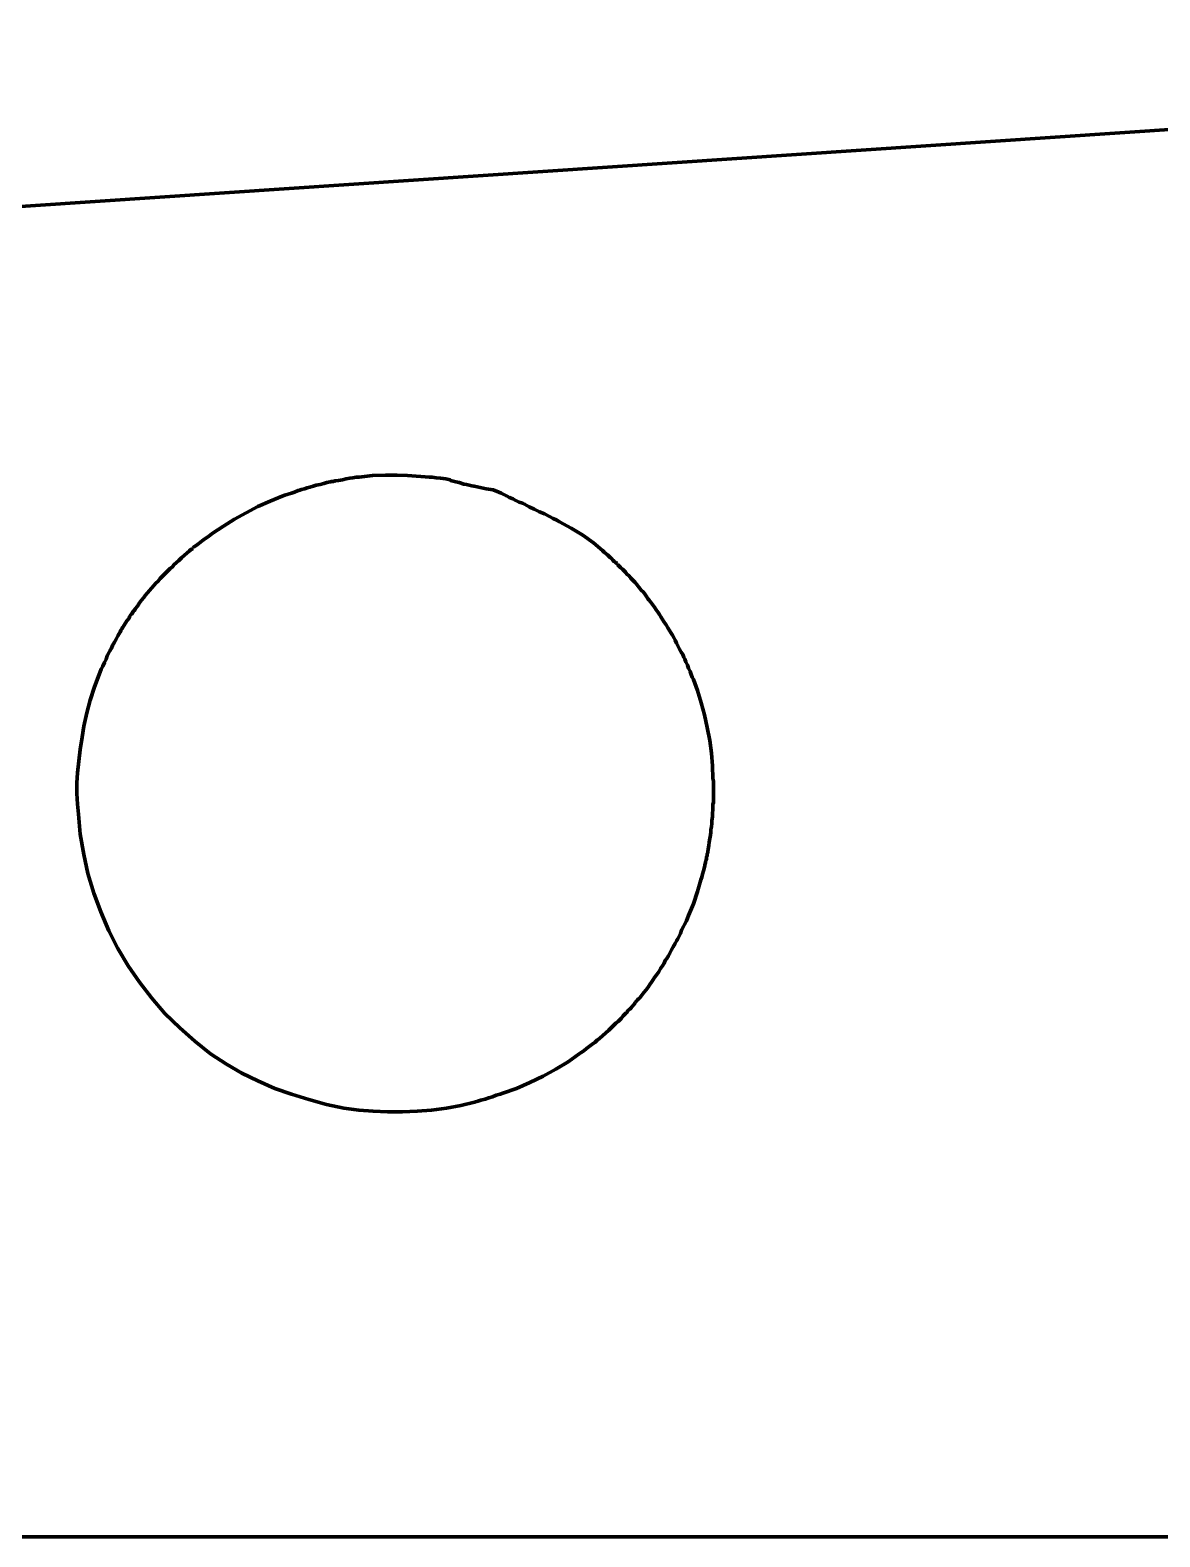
# Model space of a CAD drawing. Header units: millimetres. Extents: x 198 to 2265, y -986 to 144.
# Drawn here: x 274.9 to 317.5, y -309.3 to -252.5 of the extents above; entities that cross this region are included whole.
import ezdxf

# ---------------------------------------------------------------- set-up
doc = ezdxf.new("R2010")
doc.units = ezdxf.units.MM
doc.header["$MEASUREMENT"] = 0
doc.layers.add('Layer 1', color=7, linetype='Continuous')

msp = doc.modelspace()

# ---------------------------------------------------------------- linework, layer by layer
at = {"layer": 'Layer 1', "color": 250, "lineweight": 70}
for points, knots in [([(197.8354, -264.2534), (197.8354, -264.2534), (373.7158, -252.4667), (373.7158, -252.4667), (373.7158, -252.4667), (373.8184, -304.2552), (373.8184, -304.2552), (373.8184, -304.2552), (353.3308, -304.2552), (353.3308, -304.2552), (353.3308, -304.2552), (353.3308, -308.2421), (353.3308, -308.2421), (353.3308, -308.2421), (352.3276, -309.2454), (352.3276, -309.2454), (352.3276, -309.2454), (334.3255, -309.2454), (334.3255, -309.2454), (334.3255, -309.2454), (333.332, -308.2519), (333.332, -308.2519), (333.332, -308.2519), (333.332, -304.2576), (333.332, -304.2576), (333.332, -304.2576), (322.8378, -304.2576), (322.8378, -304.2576), (322.8378, -304.2576), (322.8378, -309.2623), (322.8378, -309.2623), (322.8378, -309.2623), (248.8348, -309.2623), (248.8348, -309.2623), (248.8348, -309.2623), (248.8348, -304.2625), (248.8348, -304.2625), (248.8348, -304.2625), (238.33, -304.2625), (238.33, -304.2625), (238.33, -304.2625), (238.33, -308.2631), (238.33, -308.2631), (238.33, -308.2631), (237.3336, -309.2596), (237.3336, -309.2596), (237.3336, -309.2596), (219.3304, -309.2596), (219.3304, -309.2596), (219.3304, -309.2596), (218.3297, -308.2589), (218.3297, -308.2589), (218.3297, -308.2589), (218.3297, -304.2618), (218.3297, -304.2618), (218.3297, -304.2618), (197.8354, -304.2618), (197.8354, -304.2618), (197.8354, -304.2618), (197.8354, -264.2534), (197.8354, -264.2534)], [0, 0, 0, 0, 0.05, 0.05, 0.05, 0.1, 0.1, 0.1, 0.15, 0.15, 0.15, 0.2, 0.2, 0.2, 0.25, 0.25, 0.25, 0.3, 0.3, 0.3, 0.35, 0.35, 0.35, 0.4, 0.4, 0.4, 0.45, 0.45, 0.45, 0.5, 0.5, 0.5, 0.55, 0.55, 0.55, 0.6, 0.6, 0.6, 0.65, 0.65, 0.65, 0.7, 0.7, 0.7, 0.75, 0.75, 0.75, 0.8, 0.8, 0.8, 0.85, 0.85, 0.85, 0.9, 0.9, 0.9, 0.95, 0.95, 0.95, 1, 1, 1, 1]), ([(286.7166, -293.0983), (286.7166, -293.0983), (287.277, -293.1783), (287.277, -293.1783), (287.277, -293.1783), (287.8175, -293.2183), (287.8175, -293.2183), (287.8175, -293.2183), (288.358, -293.2383), (288.358, -293.2383), (288.358, -293.2383), (288.9185, -293.2383), (288.9185, -293.2383), (288.9185, -293.2383), (289.4789, -293.2183), (289.4789, -293.2183), (289.4789, -293.2183), (290.0194, -293.1783), (290.0194, -293.1783), (290.0194, -293.1783), (290.5799, -293.0983), (290.5799, -293.0983), (290.5799, -293.0983), (291.1204, -292.9984), (291.1204, -292.9984), (291.1204, -292.9984), (291.6407, -292.8783), (291.6407, -292.8783), (291.6407, -292.8783), (291.7608, -292.8384), (291.7608, -292.8384), (291.7608, -292.8384), (291.8809, -292.7983), (291.8809, -292.7983), (291.8809, -292.7983), (292.041, -292.7583), (292.041, -292.7583), (292.041, -292.7583), (292.1812, -292.7183), (292.1812, -292.7183), (292.1812, -292.7183), (292.3213, -292.6783), (292.3213, -292.6783), (292.3213, -292.6783), (292.4614, -292.6183), (292.4614, -292.6183), (292.4614, -292.6183), (292.6015, -292.5783), (292.6015, -292.5783), (292.6015, -292.5783), (292.7016, -292.5383), (292.7016, -292.5383), (292.7016, -292.5383), (293.2221, -292.3583), (293.2221, -292.3583), (293.2221, -292.3583), (293.7225, -292.1383), (293.7225, -292.1383), (293.7225, -292.1383), (294.2229, -291.8983), (294.2229, -291.8983), (294.2229, -291.8983), (294.7033, -291.6383), (294.7033, -291.6383), (294.7033, -291.6383), (295.1637, -291.3583), (295.1637, -291.3583), (295.1637, -291.3583), (295.584, -291.0583), (295.584, -291.0583), (295.584, -291.0583), (295.6642, -290.9983), (295.6642, -290.9983), (295.6642, -290.9983), (295.7643, -290.9384), (295.7643, -290.9384), (295.7643, -290.9384), (295.8643, -290.8583), (295.8643, -290.8583), (295.8643, -290.8583), (295.9644, -290.7784), (295.9644, -290.7784), (295.9644, -290.7784), (296.0645, -290.6983), (296.0645, -290.6983), (296.0645, -290.6983), (296.1846, -290.6184), (296.1846, -290.6184), (296.1846, -290.6184), (296.2647, -290.5383), (296.2647, -290.5383), (296.2647, -290.5383), (296.3447, -290.4783), (296.3447, -290.4783), (296.3447, -290.4783), (296.705, -290.1583), (296.705, -290.1583), (296.705, -290.1583), (296.785, -290.0783), (296.785, -290.0783), (296.785, -290.0783), (296.8651, -289.9983), (296.8651, -289.9983), (296.8651, -289.9983), (296.9652, -289.8983), (296.9652, -289.8983), (296.9652, -289.8983), (297.0653, -289.8183), (297.0653, -289.8183), (297.0653, -289.8183), (297.1654, -289.7183), (297.1654, -289.7183), (297.1654, -289.7183), (297.2454, -289.6183), (297.2454, -289.6183), (297.2454, -289.6183), (297.2654, -289.5983), (297.2654, -289.5983), (297.2654, -289.5983), (297.2855, -289.5783), (297.2855, -289.5783), (297.2855, -289.5783), (297.3055, -289.5583), (297.3055, -289.5583), (297.3055, -289.5583), (297.3255, -289.5383), (297.3255, -289.5383), (297.3255, -289.5383), (297.3455, -289.5183), (297.3455, -289.5183), (297.3455, -289.5183), (297.3855, -289.4983), (297.3855, -289.4983), (297.3855, -289.4983), (297.4056, -289.4583), (297.4056, -289.4583), (297.4056, -289.4583), (297.4056, -289.4383), (297.4056, -289.4383), (297.4056, -289.4383), (297.5056, -289.3583), (297.5056, -289.3583), (297.5056, -289.3583), (297.5257, -289.3383), (297.5257, -289.3383), (297.5257, -289.3383), (297.6458, -289.1984), (297.6458, -289.1984), (297.6458, -289.1984), (297.6658, -289.1783), (297.6658, -289.1783), (297.6658, -289.1783), (297.6858, -289.1383), (297.6858, -289.1383), (297.6858, -289.1383), (297.7058, -289.1183), (297.7058, -289.1183), (297.7058, -289.1183), (297.7258, -289.0983), (297.7258, -289.0983), (297.7258, -289.0983), (297.7458, -289.0583), (297.7458, -289.0583), (297.7458, -289.0583), (297.7659, -289.0384), (297.7659, -289.0384), (297.7659, -289.0384), (297.7859, -289.0183), (297.7859, -289.0183), (297.7859, -289.0183), (297.8059, -288.9983), (297.8059, -288.9983), (297.8059, -288.9983), (297.8659, -288.9383), (297.8659, -288.9383), (297.8659, -288.9383), (297.946, -288.8383), (297.946, -288.8383), (297.946, -288.8383), (298.0261, -288.7383), (298.0261, -288.7383), (298.0261, -288.7383), (298.1061, -288.6383), (298.1061, -288.6383), (298.1061, -288.6383), (298.1863, -288.5383), (298.1863, -288.5383), (298.1863, -288.5383), (298.2463, -288.4383), (298.2463, -288.4383), (298.2463, -288.4383), (298.3064, -288.3583), (298.3064, -288.3583), (298.3064, -288.3583), (298.3664, -288.2783), (298.3664, -288.2783), (298.3664, -288.2783), (298.4265, -288.1783), (298.4265, -288.1783), (298.4265, -288.1783), (298.5066, -288.0583), (298.5066, -288.0583), (298.5066, -288.0583), (298.5866, -287.9583), (298.5866, -287.9583), (298.5866, -287.9583), (298.6467, -287.8383), (298.6467, -287.8383), (298.6467, -287.8383), (298.7267, -287.7383), (298.7267, -287.7383), (298.7267, -287.7383), (298.7868, -287.6383), (298.7868, -287.6383), (298.7868, -287.6383), (298.8268, -287.5383), (298.8268, -287.5383), (298.8268, -287.5383), (298.8869, -287.4583), (298.8869, -287.4583), (298.8869, -287.4583), (298.9469, -287.3583), (298.9469, -287.3583), (298.9469, -287.3583), (299.007, -287.2583), (299.007, -287.2583), (299.007, -287.2583), (299.067, -287.1383), (299.067, -287.1383), (299.067, -287.1383), (299.1271, -287.0183), (299.1271, -287.0183), (299.1271, -287.0183), (299.2071, -286.8983), (299.2071, -286.8983), (299.2071, -286.8983), (299.2471, -286.7983), (299.2471, -286.7983), (299.2471, -286.7983), (299.3072, -286.7183), (299.3072, -286.7183), (299.3072, -286.7183), (299.3472, -286.6183), (299.3472, -286.6183), (299.3472, -286.6183), (299.4072, -286.5183), (299.4072, -286.5183), (299.4072, -286.5183), (299.4473, -286.3983), (299.4473, -286.3983), (299.4473, -286.3983), (299.5073, -286.2783), (299.5073, -286.2783), (299.5073, -286.2783), (299.5674, -286.1583), (299.5674, -286.1583), (299.5674, -286.1583), (299.6274, -286.0383), (299.6274, -286.0383), (299.6274, -286.0383), (299.6675, -285.9383), (299.6675, -285.9383), (299.6675, -285.9383), (299.7075, -285.8383), (299.7075, -285.8383), (299.7075, -285.8383), (299.8876, -285.3983), (299.8876, -285.3983), (299.8876, -285.3983), (300.0478, -284.9383), (300.0478, -284.9383), (300.0478, -284.9383), (300.1679, -284.4983), (300.1679, -284.4983), (300.1679, -284.4983), (300.2079, -284.3983), (300.2079, -284.3983), (300.2079, -284.3983), (300.2279, -284.2783), (300.2279, -284.2783), (300.2279, -284.2783), (300.268, -284.1583), (300.268, -284.1583), (300.268, -284.1583), (300.308, -284.0183), (300.308, -284.0183), (300.308, -284.0183), (300.328, -283.8783), (300.328, -283.8783), (300.328, -283.8783), (300.348, -283.8583), (300.348, -283.8583), (300.348, -283.8583), (300.348, -283.8383), (300.348, -283.8383), (300.348, -283.8383), (300.348, -283.7984), (300.348, -283.7984), (300.348, -283.7984), (300.368, -283.7583), (300.368, -283.7583), (300.368, -283.7583), (300.368, -283.7383), (300.368, -283.7383), (300.368, -283.7383), (300.3881, -283.6983), (300.3881, -283.6983), (300.3881, -283.6983), (300.3881, -283.6783), (300.3881, -283.6783), (300.3881, -283.6783), (300.3881, -283.6384), (300.3881, -283.6384), (300.3881, -283.6384), (300.3881, -283.6183), (300.3881, -283.6183), (300.3881, -283.6183), (300.4081, -283.5983), (300.4081, -283.5983), (300.4081, -283.5983), (300.4081, -283.5783), (300.4081, -283.5783), (300.4081, -283.5783), (300.4081, -283.5383), (300.4081, -283.5383), (300.4081, -283.5383), (300.4081, -283.5183), (300.4081, -283.5183), (300.4081, -283.5183), (300.4281, -283.4784), (300.4281, -283.4784), (300.4281, -283.4784), (300.4281, -283.4583), (300.4281, -283.4583), (300.4281, -283.4583), (300.4281, -283.4383), (300.4281, -283.4383), (300.4281, -283.4383), (300.4481, -283.3383), (300.4481, -283.3383), (300.4481, -283.3383), (300.4681, -283.1983), (300.4681, -283.1983), (300.4681, -283.1983), (300.4881, -283.0783), (300.4881, -283.0783), (300.4881, -283.0783), (300.5082, -282.9383), (300.5082, -282.9383), (300.5082, -282.9383), (300.5282, -282.8183), (300.5282, -282.8183), (300.5282, -282.8183), (300.5482, -282.6983), (300.5482, -282.6983), (300.5482, -282.6983), (300.5482, -282.5983), (300.5482, -282.5983), (300.5482, -282.5983), (300.5682, -282.4983), (300.5682, -282.4983), (300.5682, -282.4983), (300.5882, -282.3783), (300.5882, -282.3783), (300.5882, -282.3783), (300.5882, -282.2583), (300.5882, -282.2583), (300.5882, -282.2583), (300.6082, -282.1183), (300.6082, -282.1183), (300.6082, -282.1183), (300.6082, -281.9783), (300.6082, -281.9783), (300.6082, -281.9783), (300.6283, -281.8583), (300.6283, -281.8583), (300.6283, -281.8583), (300.6283, -281.7383), (300.6283, -281.7383), (300.6283, -281.7383), (300.6283, -281.6383), (300.6283, -281.6383), (300.6283, -281.6383), (300.6283, -281.6183), (300.6283, -281.6183), (300.6283, -281.6183), (300.6483, -281.5983), (300.6483, -281.5983), (300.6483, -281.5983), (300.6483, -281.5583), (300.6483, -281.5583), (300.6483, -281.5583), (300.6483, -281.5383), (300.6483, -281.5383), (300.6483, -281.5383), (300.6483, -281.4983), (300.6483, -281.4983), (300.6483, -281.4983), (300.6483, -281.4783), (300.6483, -281.4783), (300.6483, -281.4783), (300.6483, -281.4583), (300.6483, -281.4583), (300.6483, -281.4583), (300.6483, -281.4184), (300.6483, -281.4184), (300.6483, -281.4184), (300.6483, -281.2983), (300.6483, -281.2983), (300.6483, -281.2983), (300.6483, -281.1583), (300.6483, -281.1583), (300.6483, -281.1583), (300.6483, -281.0383), (300.6483, -281.0383), (300.6483, -281.0383), (300.6483, -280.8983), (300.6483, -280.8983), (300.6483, -280.8983), (300.6483, -280.7784), (300.6483, -280.7784), (300.6483, -280.7784), (300.6283, -280.6783), (300.6283, -280.6783), (300.6283, -280.6783), (300.6082, -280.1983), (300.6082, -280.1983), (300.6082, -280.1983), (300.5682, -279.7183), (300.5682, -279.7183), (300.5682, -279.7183), (300.5082, -279.2383), (300.5082, -279.2383), (300.5082, -279.2383), (300.4081, -278.7583), (300.4081, -278.7583), (300.4081, -278.7583), (300.308, -278.2783), (300.308, -278.2783), (300.308, -278.2783), (300.1879, -277.8183), (300.1879, -277.8183), (300.1879, -277.8183), (300.0478, -277.3583), (300.0478, -277.3583), (300.0478, -277.3583), (299.8876, -276.9383), (299.8876, -276.9383), (299.8876, -276.9383), (299.8476, -276.8583), (299.8476, -276.8583), (299.8476, -276.8583), (299.8076, -276.7583), (299.8076, -276.7583), (299.8076, -276.7583), (299.7675, -276.6383), (299.7675, -276.6383), (299.7675, -276.6383), (299.7075, -276.5183), (299.7075, -276.5183), (299.7075, -276.5183), (299.6675, -276.3983), (299.6675, -276.3983), (299.6675, -276.3983), (299.6074, -276.2783), (299.6074, -276.2783), (299.6074, -276.2783), (299.5674, -276.1784), (299.5674, -276.1784), (299.5674, -276.1784), (299.5273, -276.0983), (299.5273, -276.0983), (299.5273, -276.0983), (299.4873, -275.9983), (299.4873, -275.9983), (299.4873, -275.9983), (299.4273, -275.9183), (299.4273, -275.9183), (299.4273, -275.9183), (299.3672, -275.7983), (299.3672, -275.7983), (299.3672, -275.7983), (299.3072, -275.6783), (299.3072, -275.6783), (299.3072, -275.6783), (299.2471, -275.5783), (299.2471, -275.5783), (299.2471, -275.5783), (299.2071, -275.4583), (299.2071, -275.4583), (299.2071, -275.4583), (299.1471, -275.3583), (299.1471, -275.3583), (299.1471, -275.3583), (299.1071, -275.2783), (299.1071, -275.2783), (299.1071, -275.2783), (299.047, -275.1983), (299.047, -275.1983), (299.047, -275.1983), (298.987, -275.0983), (298.987, -275.0983), (298.987, -275.0983), (298.9269, -274.9983), (298.9269, -274.9983), (298.9269, -274.9983), (298.8669, -274.8783), (298.8669, -274.8783), (298.8669, -274.8783), (298.7868, -274.7783), (298.7868, -274.7783), (298.7868, -274.7783), (298.7267, -274.6783), (298.7267, -274.6783), (298.7267, -274.6783), (298.6667, -274.5783), (298.6667, -274.5783), (298.6667, -274.5783), (298.6066, -274.4983), (298.6066, -274.4983), (298.6066, -274.4983), (298.5666, -274.4183), (298.5666, -274.4183), (298.5666, -274.4183), (298.4865, -274.3183), (298.4865, -274.3183), (298.4865, -274.3183), (298.4265, -274.2183), (298.4265, -274.2183), (298.4265, -274.2183), (298.3464, -274.1183), (298.3464, -274.1183), (298.3464, -274.1183), (298.2664, -274.0183), (298.2664, -274.0183), (298.2664, -274.0183), (298.2063, -273.9383), (298.2063, -273.9383), (298.2063, -273.9383), (298.1863, -273.9183), (298.1863, -273.9183), (298.1863, -273.9183), (298.1262, -273.8183), (298.1262, -273.8183), (298.1262, -273.8183), (298.0661, -273.7383), (298.0661, -273.7383), (298.0661, -273.7383), (298.0061, -273.6583), (298.0061, -273.6583), (298.0061, -273.6583), (297.926, -273.5783), (297.926, -273.5783), (297.926, -273.5783), (297.8459, -273.4783), (297.8459, -273.4783), (297.8459, -273.4783), (297.7859, -273.3983), (297.7859, -273.3983), (297.7859, -273.3983), (297.7659, -273.3783), (297.7659, -273.3783), (297.7659, -273.3783), (297.6858, -273.2783), (297.6858, -273.2783), (297.6858, -273.2783), (297.6057, -273.1983), (297.6057, -273.1983), (297.6057, -273.1983), (297.5257, -273.1183), (297.5257, -273.1183), (297.5257, -273.1183), (297.4656, -273.0383), (297.4656, -273.0383), (297.4656, -273.0383), (297.3855, -272.9783), (297.3855, -272.9783), (297.3855, -272.9783), (297.3255, -272.8983), (297.3255, -272.8983), (297.3255, -272.8983), (297.2254, -272.7983), (297.2254, -272.7983), (297.2254, -272.7983), (297.1453, -272.7183), (297.1453, -272.7183), (297.1453, -272.7183), (297.0453, -272.6183), (297.0453, -272.6183), (297.0453, -272.6183), (297.0252, -272.5983), (297.0252, -272.5983), (297.0252, -272.5983), (297.0052, -272.5783), (297.0052, -272.5783), (297.0052, -272.5783), (296.9852, -272.5583), (296.9852, -272.5583), (296.9852, -272.5583), (296.9652, -272.5383), (296.9652, -272.5383), (296.9652, -272.5383), (296.9452, -272.5183), (296.9452, -272.5183), (296.9452, -272.5183), (296.9051, -272.4983), (296.9051, -272.4983), (296.9051, -272.4983), (296.8851, -272.4783), (296.8851, -272.4783), (296.8851, -272.4783), (296.8651, -272.4583), (296.8651, -272.4583), (296.8651, -272.4583), (296.8051, -272.3783), (296.8051, -272.3783), (296.8051, -272.3783), (296.785, -272.3783), (296.785, -272.3783), (296.785, -272.3783), (296.785, -272.3583), (296.785, -272.3583), (296.785, -272.3583), (296.765, -272.3583), (296.765, -272.3583), (296.765, -272.3583), (296.745, -272.3383), (296.745, -272.3383), (296.745, -272.3383), (296.725, -272.3183), (296.725, -272.3183), (296.725, -272.3183), (296.705, -272.2983), (296.705, -272.2983), (296.705, -272.2983), (296.685, -272.2783), (296.685, -272.2783), (296.685, -272.2783), (296.665, -272.2583), (296.665, -272.2583), (296.665, -272.2583), (296.5249, -272.1383), (296.5249, -272.1383), (296.5249, -272.1383), (296.4648, -272.0783), (296.4648, -272.0783), (296.4648, -272.0783), (296.1246, -271.7983), (296.1246, -271.7983), (296.1246, -271.7983), (295.7242, -271.4983), (295.7242, -271.4983), (295.7242, -271.4983), (295.2838, -271.2383), (295.2838, -271.2383), (295.2838, -271.2383), (294.8434, -270.9983), (294.8434, -270.9983), (294.8434, -270.9983), (294.7433, -270.9383), (294.7433, -270.9383), (294.7433, -270.9383), (294.6032, -270.8783), (294.6032, -270.8783), (294.6032, -270.8783), (294.4631, -270.7983), (294.4631, -270.7983), (294.4631, -270.7983), (294.2829, -270.6983), (294.2829, -270.6983), (294.2829, -270.6983), (294.0828, -270.6183), (294.0828, -270.6183), (294.0828, -270.6183), (293.8827, -270.5183), (293.8827, -270.5183), (293.8827, -270.5183), (293.7025, -270.4383), (293.7025, -270.4383), (293.7025, -270.4383), (293.5224, -270.3383), (293.5224, -270.3383), (293.5224, -270.3383), (293.4423, -270.2983), (293.4423, -270.2983), (293.4423, -270.2983), (293.3222, -270.2583), (293.3222, -270.2583), (293.3222, -270.2583), (293.2021, -270.1983), (293.2021, -270.1983), (293.2021, -270.1983), (293.082, -270.1383), (293.082, -270.1383), (293.082, -270.1383), (292.9618, -270.0783), (292.9618, -270.0783), (292.9618, -270.0783), (292.8417, -270.0183), (292.8417, -270.0183), (292.8417, -270.0183), (292.7216, -269.9583), (292.7216, -269.9583), (292.7216, -269.9583), (292.6416, -269.9183), (292.6416, -269.9183), (292.6416, -269.9183), (292.5615, -269.8783), (292.5615, -269.8783), (292.5615, -269.8783), (292.3413, -269.7983), (292.3413, -269.7983), (292.3413, -269.7983), (292.0811, -269.7583), (292.0811, -269.7583), (292.0811, -269.7583), (291.6207, -269.6583), (291.6207, -269.6583), (291.6207, -269.6583), (291.5407, -269.6383), (291.5407, -269.6383), (291.5407, -269.6383), (291.4406, -269.6183), (291.4406, -269.6183), (291.4406, -269.6183), (291.3405, -269.5983), (291.3405, -269.5983), (291.3405, -269.5983), (291.2405, -269.5783), (291.2405, -269.5783), (291.2405, -269.5783), (291.0603, -269.5183), (291.0603, -269.5183), (291.0603, -269.5183), (290.9402, -269.4983), (290.9402, -269.4983), (290.9402, -269.4983), (290.74, -269.4383), (290.74, -269.4383), (290.74, -269.4383), (290.72, -269.4183), (290.72, -269.4183), (290.72, -269.4183), (290.5599, -269.3783), (290.5599, -269.3783), (290.5599, -269.3783), (290.3596, -269.3583), (290.3596, -269.3583), (290.3596, -269.3583), (290.1995, -269.3383), (290.1995, -269.3383), (290.1995, -269.3383), (290.0394, -269.3183), (290.0394, -269.3183), (290.0394, -269.3183), (289.9393, -269.3183), (289.9393, -269.3183), (289.9393, -269.3183), (289.1186, -269.2583), (289.1186, -269.2583), (289.1186, -269.2583), (288.7183, -269.2383), (288.7183, -269.2383), (288.7183, -269.2383), (288.278, -269.2383), (288.278, -269.2383), (288.278, -269.2383), (287.7975, -269.2583), (287.7975, -269.2583), (287.7975, -269.2583), (287.2971, -269.3183), (287.2971, -269.3183), (287.2971, -269.3183), (287.177, -269.3183), (287.177, -269.3183), (287.177, -269.3183), (287.0569, -269.3383), (287.0569, -269.3383), (287.0569, -269.3383), (286.9368, -269.3583), (286.9368, -269.3583), (286.9368, -269.3583), (286.7966, -269.3783), (286.7966, -269.3783), (286.7966, -269.3783), (286.6565, -269.4183), (286.6565, -269.4183), (286.6565, -269.4183), (286.5164, -269.4383), (286.5164, -269.4383), (286.5164, -269.4383), (286.3964, -269.4583), (286.3964, -269.4583), (286.3964, -269.4583), (286.3764, -269.4583), (286.3764, -269.4583), (286.3764, -269.4583), (286.3564, -269.4583), (286.3564, -269.4583), (286.3564, -269.4583), (286.3363, -269.4783), (286.3363, -269.4783), (286.3363, -269.4783), (286.2963, -269.4783), (286.2963, -269.4783), (286.2963, -269.4783), (286.2763, -269.4783), (286.2763, -269.4783), (286.2763, -269.4783), (286.2363, -269.4783), (286.2363, -269.4783), (286.2363, -269.4783), (286.2162, -269.4983), (286.2162, -269.4983), (286.2162, -269.4983), (286.1962, -269.4983), (286.1962, -269.4983), (286.1962, -269.4983), (286.0761, -269.5183), (286.0761, -269.5183), (286.0761, -269.5183), (285.956, -269.5583), (285.956, -269.5583), (285.956, -269.5583), (285.8159, -269.5983), (285.8159, -269.5983), (285.8159, -269.5983), (285.6758, -269.6183), (285.6758, -269.6183), (285.6758, -269.6183), (285.5557, -269.6583), (285.5557, -269.6583), (285.5557, -269.6583), (285.4356, -269.6983), (285.4356, -269.6983), (285.4356, -269.6983), (285.3354, -269.7183), (285.3354, -269.7183), (285.3354, -269.7183), (285.2353, -269.7583), (285.2353, -269.7583), (285.2353, -269.7583), (285.1152, -269.7783), (285.1152, -269.7783), (285.1152, -269.7783), (285.0151, -269.8183), (285.0151, -269.8183), (285.0151, -269.8183), (284.9951, -269.8183), (284.9951, -269.8183), (284.9951, -269.8183), (284.855, -269.8783), (284.855, -269.8783), (284.855, -269.8783), (284.7349, -269.9183), (284.7349, -269.9183), (284.7349, -269.9183), (284.6148, -269.9583), (284.6148, -269.9583), (284.6148, -269.9583), (284.4947, -269.9983), (284.4947, -269.9983), (284.4947, -269.9983), (284.3946, -270.0383), (284.3946, -270.0383), (284.3946, -270.0383), (283.9342, -270.2183), (283.9342, -270.2183), (283.9342, -270.2183), (283.4739, -270.4183), (283.4739, -270.4183), (283.4739, -270.4183), (283.0335, -270.6583), (283.0335, -270.6583), (283.0335, -270.6583), (282.5931, -270.8983), (282.5931, -270.8983), (282.5931, -270.8983), (282.1728, -271.1583), (282.1728, -271.1583), (282.1728, -271.1583), (281.7524, -271.4383), (281.7524, -271.4383), (281.7524, -271.4383), (281.6723, -271.4983), (281.6723, -271.4983), (281.6723, -271.4983), (281.5723, -271.5783), (281.5723, -271.5783), (281.5723, -271.5783), (281.4722, -271.6383), (281.4722, -271.6383), (281.4722, -271.6383), (281.3721, -271.7183), (281.3721, -271.7183), (281.3721, -271.7183), (281.2521, -271.8183), (281.2521, -271.8183), (281.2521, -271.8183), (281.152, -271.8983), (281.152, -271.8983), (281.152, -271.8983), (281.0519, -271.9583), (281.0519, -271.9583), (281.0519, -271.9583), (281.0319, -271.9783), (281.0319, -271.9783), (281.0319, -271.9783), (281.0119, -271.9983), (281.0119, -271.9983), (281.0119, -271.9983), (280.9918, -272.0183), (280.9918, -272.0183), (280.9918, -272.0183), (280.9718, -272.0383), (280.9718, -272.0383), (280.9718, -272.0383), (280.9517, -272.0383), (280.9517, -272.0383), (280.9517, -272.0383), (280.9317, -272.0583), (280.9317, -272.0583), (280.9317, -272.0583), (280.9117, -272.0783), (280.9117, -272.0783), (280.9117, -272.0783), (280.8917, -272.0983), (280.8917, -272.0983), (280.8917, -272.0983), (280.7916, -272.1783), (280.7916, -272.1783), (280.7916, -272.1783), (280.7115, -272.2583), (280.7115, -272.2583), (280.7115, -272.2583), (280.5914, -272.3583), (280.5914, -272.3583), (280.5914, -272.3583), (280.4913, -272.4583), (280.4913, -272.4583), (280.4913, -272.4583), (280.4113, -272.5383), (280.4113, -272.5383), (280.4113, -272.5383), (280.3112, -272.6183), (280.3112, -272.6183), (280.3112, -272.6183), (280.2511, -272.6983), (280.2511, -272.6983), (280.2511, -272.6983), (280.1711, -272.7583), (280.1711, -272.7583), (280.1711, -272.7583), (280.071, -272.8583), (280.071, -272.8583), (280.071, -272.8583), (279.9909, -272.9383), (279.9909, -272.9383), (279.9909, -272.9383), (279.8908, -273.0383), (279.8908, -273.0383), (279.8908, -273.0383), (279.7908, -273.1383), (279.7908, -273.1383), (279.7908, -273.1383), (279.7107, -273.2383), (279.7107, -273.2383), (279.7107, -273.2383), (279.6306, -273.3183), (279.6306, -273.3183), (279.6306, -273.3183), (279.5506, -273.3983), (279.5506, -273.3983), (279.5506, -273.3983), (279.2304, -273.7783), (279.2304, -273.7783), (279.2304, -273.7783), (279.1702, -273.8583), (279.1702, -273.8583), (279.1702, -273.8583), (279.0902, -273.9583), (279.0902, -273.9583), (279.0902, -273.9583), (279.0101, -274.0583), (279.0101, -274.0583), (279.0101, -274.0583), (278.93, -274.1783), (278.93, -274.1783), (278.93, -274.1783), (278.85, -274.2783), (278.85, -274.2783), (278.85, -274.2783), (278.83, -274.3183), (278.83, -274.3183), (278.83, -274.3183), (278.8099, -274.3383), (278.8099, -274.3383), (278.8099, -274.3383), (278.79, -274.3583), (278.79, -274.3583), (278.79, -274.3583), (278.7699, -274.3983), (278.7699, -274.3983), (278.7699, -274.3983), (278.75, -274.4183), (278.75, -274.4183), (278.75, -274.4183), (278.7299, -274.4583), (278.7299, -274.4583), (278.7299, -274.4583), (278.7099, -274.4783), (278.7099, -274.4783), (278.7099, -274.4783), (278.6898, -274.4983), (278.6898, -274.4983), (278.6898, -274.4983), (278.6299, -274.5783), (278.6299, -274.5783), (278.6299, -274.5783), (278.6299, -274.6183), (278.6299, -274.6183), (278.6299, -274.6183), (278.5297, -274.7383), (278.5297, -274.7383), (278.5297, -274.7383), (278.4296, -274.8983), (278.4296, -274.8983), (278.4296, -274.8983), (278.3696, -274.9983), (278.3696, -274.9983), (278.3696, -274.9983), (278.3495, -275.0183), (278.3495, -275.0183), (278.3495, -275.0183), (278.3495, -275.0383), (278.3495, -275.0383), (278.3495, -275.0383), (278.3295, -275.0584), (278.3295, -275.0584), (278.3295, -275.0584), (278.3095, -275.0783), (278.3095, -275.0783), (278.3095, -275.0783), (278.3095, -275.0983), (278.3095, -275.0983), (278.3095, -275.0983), (278.2895, -275.1383), (278.2895, -275.1383), (278.2895, -275.1383), (278.2695, -275.1583), (278.2695, -275.1583), (278.2695, -275.1583), (278.2695, -275.1783), (278.2695, -275.1783), (278.2695, -275.1783), (278.1894, -275.2983), (278.1894, -275.2983), (278.1894, -275.2983), (278.1294, -275.4183), (278.1294, -275.4183), (278.1294, -275.4183), (278.0693, -275.5384), (278.0693, -275.5384), (278.0693, -275.5384), (277.9892, -275.6583), (277.9892, -275.6583), (277.9892, -275.6583), (277.9492, -275.7583), (277.9492, -275.7583), (277.9492, -275.7583), (277.8892, -275.8584), (277.8892, -275.8584), (277.8892, -275.8584), (277.8491, -275.9383), (277.8491, -275.9383), (277.8491, -275.9383), (277.7891, -276.0583), (277.7891, -276.0583), (277.7891, -276.0583), (277.749, -276.1784), (277.749, -276.1784), (277.749, -276.1784), (277.689, -276.2983), (277.689, -276.2983), (277.689, -276.2983), (277.6289, -276.4383), (277.6289, -276.4383), (277.6289, -276.4383), (277.5689, -276.5583), (277.5689, -276.5583), (277.5689, -276.5583), (277.5289, -276.6583), (277.5289, -276.6583), (277.5289, -276.6583), (277.4888, -276.7583), (277.4888, -276.7583), (277.4888, -276.7583), (277.3087, -277.2183), (277.3087, -277.2183), (277.3087, -277.2183), (277.1485, -277.7183), (277.1485, -277.7183), (277.1485, -277.7183), (277.0284, -278.1983), (277.0284, -278.1983), (277.0284, -278.1983), (276.9083, -278.6983), (276.9083, -278.6983), (276.9083, -278.6983), (276.8483, -279.1183), (276.8483, -279.1183), (276.8483, -279.1183), (276.7683, -279.5783), (276.7683, -279.5783), (276.7683, -279.5783), (276.7283, -280.0183), (276.7283, -280.0183), (276.7283, -280.0183), (276.6681, -280.4584), (276.6681, -280.4584), (276.6681, -280.4584), (276.6482, -280.8383), (276.6482, -280.8383), (276.6482, -280.8383), (276.6482, -281.2383), (276.6482, -281.2383), (276.6482, -281.2383), (276.6681, -281.6383), (276.6681, -281.6383), (276.6681, -281.6383), (276.7082, -282.0183), (276.7082, -282.0183), (276.7082, -282.0183), (276.7683, -282.7783), (276.7683, -282.7783), (276.7683, -282.7783), (276.9083, -283.5383), (276.9083, -283.5383), (276.9083, -283.5383), (277.0685, -284.2583), (277.0685, -284.2583), (277.0685, -284.2583), (277.2887, -284.9983), (277.2887, -284.9983), (277.2887, -284.9983), (277.5489, -285.6984), (277.5489, -285.6984), (277.5489, -285.6984), (277.8491, -286.4183), (277.8491, -286.4183), (277.8491, -286.4183), (278.1894, -287.0783), (278.1894, -287.0783), (278.1894, -287.0783), (278.5898, -287.7383), (278.5898, -287.7383), (278.5898, -287.7383), (279.0101, -288.3583), (279.0101, -288.3583), (279.0101, -288.3583), (279.4705, -288.9583), (279.4705, -288.9583), (279.4705, -288.9583), (279.9709, -289.5383), (279.9709, -289.5383), (279.9709, -289.5383), (280.5314, -290.0783), (280.5314, -290.0783), (280.5314, -290.0783), (281.0919, -290.5783), (281.0919, -290.5783), (281.0919, -290.5783), (281.6924, -291.0583), (281.6924, -291.0583), (281.6924, -291.0583), (282.2929, -291.4383), (282.2929, -291.4383), (282.2929, -291.4383), (282.8733, -291.7783), (282.8733, -291.7783), (282.8733, -291.7783), (283.4739, -292.0783), (283.4739, -292.0783), (283.4739, -292.0783), (284.1144, -292.3583), (284.1144, -292.3583), (284.1144, -292.3583), (284.7349, -292.5783), (284.7349, -292.5783), (284.7349, -292.5783), (285.3955, -292.7783), (285.3955, -292.7783), (285.3955, -292.7783), (286.0561, -292.9583), (286.0561, -292.9583), (286.0561, -292.9583), (286.7166, -293.0983), (286.7166, -293.0983)], [0, 0, 0, 0, 0.0025063, 0.0025063, 0.0025063, 0.0050125, 0.0050125, 0.0050125, 0.0075188, 0.0075188, 0.0075188, 0.0100251, 0.0100251, 0.0100251, 0.0125313, 0.0125313, 0.0125313, 0.0150376, 0.0150376, 0.0150376, 0.0175439, 0.0175439, 0.0175439, 0.0200501, 0.0200501, 0.0200501, 0.0225564, 0.0225564, 0.0225564, 0.0250627, 0.0250627, 0.0250627, 0.0275689, 0.0275689, 0.0275689, 0.0300752, 0.0300752, 0.0300752, 0.0325815, 0.0325815, 0.0325815, 0.0350877, 0.0350877, 0.0350877, 0.037594, 0.037594, 0.037594, 0.0401003, 0.0401003, 0.0401003, 0.0426065, 0.0426065, 0.0426065, 0.0451128, 0.0451128, 0.0451128, 0.047619, 0.047619, 0.047619, 0.0501253, 0.0501253, 0.0501253, 0.0526316, 0.0526316, 0.0526316, 0.0551378, 0.0551378, 0.0551378, 0.0576441, 0.0576441, 0.0576441, 0.0601504, 0.0601504, 0.0601504, 0.0626566, 0.0626566, 0.0626566, 0.0651629, 0.0651629, 0.0651629, 0.0676692, 0.0676692, 0.0676692, 0.0701754, 0.0701754, 0.0701754, 0.0726817, 0.0726817, 0.0726817, 0.075188, 0.075188, 0.075188, 0.0776942, 0.0776942, 0.0776942, 0.0802005, 0.0802005, 0.0802005, 0.0827068, 0.0827068, 0.0827068, 0.085213, 0.085213, 0.085213, 0.0877193, 0.0877193, 0.0877193, 0.0902256, 0.0902256, 0.0902256, 0.0927318, 0.0927318, 0.0927318, 0.0952381, 0.0952381, 0.0952381, 0.0977444, 0.0977444, 0.0977444, 0.1002506, 0.1002506, 0.1002506, 0.1027569, 0.1027569, 0.1027569, 0.1052632, 0.1052632, 0.1052632, 0.1077694, 0.1077694, 0.1077694, 0.1102757, 0.1102757, 0.1102757, 0.112782, 0.112782, 0.112782, 0.1152882, 0.1152882, 0.1152882, 0.1177945, 0.1177945, 0.1177945, 0.1203008, 0.1203008, 0.1203008, 0.122807, 0.122807, 0.122807, 0.1253133, 0.1253133, 0.1253133, 0.1278195, 0.1278195, 0.1278195, 0.1303258, 0.1303258, 0.1303258, 0.1328321, 0.1328321, 0.1328321, 0.1353383, 0.1353383, 0.1353383, 0.1378446, 0.1378446, 0.1378446, 0.1403509, 0.1403509, 0.1403509, 0.1428571, 0.1428571, 0.1428571, 0.1453634, 0.1453634, 0.1453634, 0.1478697, 0.1478697, 0.1478697, 0.1503759, 0.1503759, 0.1503759, 0.1528822, 0.1528822, 0.1528822, 0.1553885, 0.1553885, 0.1553885, 0.1578947, 0.1578947, 0.1578947, 0.160401, 0.160401, 0.160401, 0.1629073, 0.1629073, 0.1629073, 0.1654135, 0.1654135, 0.1654135, 0.1679198, 0.1679198, 0.1679198, 0.1704261, 0.1704261, 0.1704261, 0.1729323, 0.1729323, 0.1729323, 0.1754386, 0.1754386, 0.1754386, 0.1779449, 0.1779449, 0.1779449, 0.1804511, 0.1804511, 0.1804511, 0.1829574, 0.1829574, 0.1829574, 0.1854637, 0.1854637, 0.1854637, 0.1879699, 0.1879699, 0.1879699, 0.1904762, 0.1904762, 0.1904762, 0.1929825, 0.1929825, 0.1929825, 0.1954887, 0.1954887, 0.1954887, 0.197995, 0.197995, 0.197995, 0.2005013, 0.2005013, 0.2005013, 0.2030075, 0.2030075, 0.2030075, 0.2055138, 0.2055138, 0.2055138, 0.2080201, 0.2080201, 0.2080201, 0.2105263, 0.2105263, 0.2105263, 0.2130326, 0.2130326, 0.2130326, 0.2155388, 0.2155388, 0.2155388, 0.2180451, 0.2180451, 0.2180451, 0.2205514, 0.2205514, 0.2205514, 0.2230576, 0.2230576, 0.2230576, 0.2255639, 0.2255639, 0.2255639, 0.2280702, 0.2280702, 0.2280702, 0.2305764, 0.2305764, 0.2305764, 0.2330827, 0.2330827, 0.2330827, 0.235589, 0.235589, 0.235589, 0.2380952, 0.2380952, 0.2380952, 0.2406015, 0.2406015, 0.2406015, 0.2431078, 0.2431078, 0.2431078, 0.245614, 0.245614, 0.245614, 0.2481203, 0.2481203, 0.2481203, 0.2506266, 0.2506266, 0.2506266, 0.2531328, 0.2531328, 0.2531328, 0.2556391, 0.2556391, 0.2556391, 0.2581454, 0.2581454, 0.2581454, 0.2606516, 0.2606516, 0.2606516, 0.2631579, 0.2631579, 0.2631579, 0.2656642, 0.2656642, 0.2656642, 0.2681704, 0.2681704, 0.2681704, 0.2706767, 0.2706767, 0.2706767, 0.273183, 0.273183, 0.273183, 0.2756892, 0.2756892, 0.2756892, 0.2781955, 0.2781955, 0.2781955, 0.2807018, 0.2807018, 0.2807018, 0.283208, 0.283208, 0.283208, 0.2857143, 0.2857143, 0.2857143, 0.2882206, 0.2882206, 0.2882206, 0.2907268, 0.2907268, 0.2907268, 0.2932331, 0.2932331, 0.2932331, 0.2957393, 0.2957393, 0.2957393, 0.2982456, 0.2982456, 0.2982456, 0.3007519, 0.3007519, 0.3007519, 0.3032581, 0.3032581, 0.3032581, 0.3057644, 0.3057644, 0.3057644, 0.3082707, 0.3082707, 0.3082707, 0.3107769, 0.3107769, 0.3107769, 0.3132832, 0.3132832, 0.3132832, 0.3157895, 0.3157895, 0.3157895, 0.3182957, 0.3182957, 0.3182957, 0.320802, 0.320802, 0.320802, 0.3233083, 0.3233083, 0.3233083, 0.3258145, 0.3258145, 0.3258145, 0.3283208, 0.3283208, 0.3283208, 0.3308271, 0.3308271, 0.3308271, 0.3333333, 0.3333333, 0.3333333, 0.3358396, 0.3358396, 0.3358396, 0.3383459, 0.3383459, 0.3383459, 0.3408521, 0.3408521, 0.3408521, 0.3433584, 0.3433584, 0.3433584, 0.3458647, 0.3458647, 0.3458647, 0.3483709, 0.3483709, 0.3483709, 0.3508772, 0.3508772, 0.3508772, 0.3533835, 0.3533835, 0.3533835, 0.3558897, 0.3558897, 0.3558897, 0.358396, 0.358396, 0.358396, 0.3609023, 0.3609023, 0.3609023, 0.3634085, 0.3634085, 0.3634085, 0.3659148, 0.3659148, 0.3659148, 0.3684211, 0.3684211, 0.3684211, 0.3709273, 0.3709273, 0.3709273, 0.3734336, 0.3734336, 0.3734336, 0.3759398, 0.3759398, 0.3759398, 0.3784461, 0.3784461, 0.3784461, 0.3809524, 0.3809524, 0.3809524, 0.3834586, 0.3834586, 0.3834586, 0.3859649, 0.3859649, 0.3859649, 0.3884712, 0.3884712, 0.3884712, 0.3909774, 0.3909774, 0.3909774, 0.3934837, 0.3934837, 0.3934837, 0.39599, 0.39599, 0.39599, 0.3984962, 0.3984962, 0.3984962, 0.4010025, 0.4010025, 0.4010025, 0.4035088, 0.4035088, 0.4035088, 0.406015, 0.406015, 0.406015, 0.4085213, 0.4085213, 0.4085213, 0.4110276, 0.4110276, 0.4110276, 0.4135338, 0.4135338, 0.4135338, 0.4160401, 0.4160401, 0.4160401, 0.4185464, 0.4185464, 0.4185464, 0.4210526, 0.4210526, 0.4210526, 0.4235589, 0.4235589, 0.4235589, 0.4260652, 0.4260652, 0.4260652, 0.4285714, 0.4285714, 0.4285714, 0.4310777, 0.4310777, 0.4310777, 0.433584, 0.433584, 0.433584, 0.4360902, 0.4360902, 0.4360902, 0.4385965, 0.4385965, 0.4385965, 0.4411028, 0.4411028, 0.4411028, 0.443609, 0.443609, 0.443609, 0.4461153, 0.4461153, 0.4461153, 0.4486216, 0.4486216, 0.4486216, 0.4511278, 0.4511278, 0.4511278, 0.4536341, 0.4536341, 0.4536341, 0.4561404, 0.4561404, 0.4561404, 0.4586466, 0.4586466, 0.4586466, 0.4611529, 0.4611529, 0.4611529, 0.4636591, 0.4636591, 0.4636591, 0.4661654, 0.4661654, 0.4661654, 0.4686717, 0.4686717, 0.4686717, 0.4711779, 0.4711779, 0.4711779, 0.4736842, 0.4736842, 0.4736842, 0.4761905, 0.4761905, 0.4761905, 0.4786967, 0.4786967, 0.4786967, 0.481203, 0.481203, 0.481203, 0.4837093, 0.4837093, 0.4837093, 0.4862155, 0.4862155, 0.4862155, 0.4887218, 0.4887218, 0.4887218, 0.4912281, 0.4912281, 0.4912281, 0.4937343, 0.4937343, 0.4937343, 0.4962406, 0.4962406, 0.4962406, 0.4987469, 0.4987469, 0.4987469, 0.5012531, 0.5012531, 0.5012531, 0.5037594, 0.5037594, 0.5037594, 0.5062657, 0.5062657, 0.5062657, 0.5087719, 0.5087719, 0.5087719, 0.5112782, 0.5112782, 0.5112782, 0.5137845, 0.5137845, 0.5137845, 0.5162907, 0.5162907, 0.5162907, 0.518797, 0.518797, 0.518797, 0.5213033, 0.5213033, 0.5213033, 0.5238095, 0.5238095, 0.5238095, 0.5263158, 0.5263158, 0.5263158, 0.5288221, 0.5288221, 0.5288221, 0.5313283, 0.5313283, 0.5313283, 0.5338346, 0.5338346, 0.5338346, 0.5363409, 0.5363409, 0.5363409, 0.5388471, 0.5388471, 0.5388471, 0.5413534, 0.5413534, 0.5413534, 0.5438596, 0.5438596, 0.5438596, 0.5463659, 0.5463659, 0.5463659, 0.5488722, 0.5488722, 0.5488722, 0.5513784, 0.5513784, 0.5513784, 0.5538847, 0.5538847, 0.5538847, 0.556391, 0.556391, 0.556391, 0.5588972, 0.5588972, 0.5588972, 0.5614035, 0.5614035, 0.5614035, 0.5639098, 0.5639098, 0.5639098, 0.566416, 0.566416, 0.566416, 0.5689223, 0.5689223, 0.5689223, 0.5714286, 0.5714286, 0.5714286, 0.5739348, 0.5739348, 0.5739348, 0.5764411, 0.5764411, 0.5764411, 0.5789474, 0.5789474, 0.5789474, 0.5814536, 0.5814536, 0.5814536, 0.5839599, 0.5839599, 0.5839599, 0.5864662, 0.5864662, 0.5864662, 0.5889724, 0.5889724, 0.5889724, 0.5914787, 0.5914787, 0.5914787, 0.593985, 0.593985, 0.593985, 0.5964912, 0.5964912, 0.5964912, 0.5989975, 0.5989975, 0.5989975, 0.6015038, 0.6015038, 0.6015038, 0.60401, 0.60401, 0.60401, 0.6065163, 0.6065163, 0.6065163, 0.6090226, 0.6090226, 0.6090226, 0.6115288, 0.6115288, 0.6115288, 0.6140351, 0.6140351, 0.6140351, 0.6165414, 0.6165414, 0.6165414, 0.6190476, 0.6190476, 0.6190476, 0.6215539, 0.6215539, 0.6215539, 0.6240602, 0.6240602, 0.6240602, 0.6265664, 0.6265664, 0.6265664, 0.6290727, 0.6290727, 0.6290727, 0.6315789, 0.6315789, 0.6315789, 0.6340852, 0.6340852, 0.6340852, 0.6365915, 0.6365915, 0.6365915, 0.6390977, 0.6390977, 0.6390977, 0.641604, 0.641604, 0.641604, 0.6441103, 0.6441103, 0.6441103, 0.6466165, 0.6466165, 0.6466165, 0.6491228, 0.6491228, 0.6491228, 0.6516291, 0.6516291, 0.6516291, 0.6541353, 0.6541353, 0.6541353, 0.6566416, 0.6566416, 0.6566416, 0.6591479, 0.6591479, 0.6591479, 0.6616541, 0.6616541, 0.6616541, 0.6641604, 0.6641604, 0.6641604, 0.6666667, 0.6666667, 0.6666667, 0.6691729, 0.6691729, 0.6691729, 0.6716792, 0.6716792, 0.6716792, 0.6741855, 0.6741855, 0.6741855, 0.6766917, 0.6766917, 0.6766917, 0.679198, 0.679198, 0.679198, 0.6817043, 0.6817043, 0.6817043, 0.6842105, 0.6842105, 0.6842105, 0.6867168, 0.6867168, 0.6867168, 0.6892231, 0.6892231, 0.6892231, 0.6917293, 0.6917293, 0.6917293, 0.6942356, 0.6942356, 0.6942356, 0.6967419, 0.6967419, 0.6967419, 0.6992481, 0.6992481, 0.6992481, 0.7017544, 0.7017544, 0.7017544, 0.7042607, 0.7042607, 0.7042607, 0.7067669, 0.7067669, 0.7067669, 0.7092732, 0.7092732, 0.7092732, 0.7117794, 0.7117794, 0.7117794, 0.7142857, 0.7142857, 0.7142857, 0.716792, 0.716792, 0.716792, 0.7192982, 0.7192982, 0.7192982, 0.7218045, 0.7218045, 0.7218045, 0.7243108, 0.7243108, 0.7243108, 0.726817, 0.726817, 0.726817, 0.7293233, 0.7293233, 0.7293233, 0.7318296, 0.7318296, 0.7318296, 0.7343358, 0.7343358, 0.7343358, 0.7368421, 0.7368421, 0.7368421, 0.7393484, 0.7393484, 0.7393484, 0.7418546, 0.7418546, 0.7418546, 0.7443609, 0.7443609, 0.7443609, 0.7468672, 0.7468672, 0.7468672, 0.7493734, 0.7493734, 0.7493734, 0.7518797, 0.7518797, 0.7518797, 0.754386, 0.754386, 0.754386, 0.7568922, 0.7568922, 0.7568922, 0.7593985, 0.7593985, 0.7593985, 0.7619048, 0.7619048, 0.7619048, 0.764411, 0.764411, 0.764411, 0.7669173, 0.7669173, 0.7669173, 0.7694236, 0.7694236, 0.7694236, 0.7719298, 0.7719298, 0.7719298, 0.7744361, 0.7744361, 0.7744361, 0.7769424, 0.7769424, 0.7769424, 0.7794486, 0.7794486, 0.7794486, 0.7819549, 0.7819549, 0.7819549, 0.7844612, 0.7844612, 0.7844612, 0.7869674, 0.7869674, 0.7869674, 0.7894737, 0.7894737, 0.7894737, 0.7919799, 0.7919799, 0.7919799, 0.7944862, 0.7944862, 0.7944862, 0.7969925, 0.7969925, 0.7969925, 0.7994987, 0.7994987, 0.7994987, 0.802005, 0.802005, 0.802005, 0.8045113, 0.8045113, 0.8045113, 0.8070175, 0.8070175, 0.8070175, 0.8095238, 0.8095238, 0.8095238, 0.8120301, 0.8120301, 0.8120301, 0.8145363, 0.8145363, 0.8145363, 0.8170426, 0.8170426, 0.8170426, 0.8195489, 0.8195489, 0.8195489, 0.8220551, 0.8220551, 0.8220551, 0.8245614, 0.8245614, 0.8245614, 0.8270677, 0.8270677, 0.8270677, 0.8295739, 0.8295739, 0.8295739, 0.8320802, 0.8320802, 0.8320802, 0.8345865, 0.8345865, 0.8345865, 0.8370927, 0.8370927, 0.8370927, 0.839599, 0.839599, 0.839599, 0.8421053, 0.8421053, 0.8421053, 0.8446115, 0.8446115, 0.8446115, 0.8471178, 0.8471178, 0.8471178, 0.8496241, 0.8496241, 0.8496241, 0.8521303, 0.8521303, 0.8521303, 0.8546366, 0.8546366, 0.8546366, 0.8571429, 0.8571429, 0.8571429, 0.8596491, 0.8596491, 0.8596491, 0.8621554, 0.8621554, 0.8621554, 0.8646617, 0.8646617, 0.8646617, 0.8671679, 0.8671679, 0.8671679, 0.8696742, 0.8696742, 0.8696742, 0.8721805, 0.8721805, 0.8721805, 0.8746867, 0.8746867, 0.8746867, 0.877193, 0.877193, 0.877193, 0.8796992, 0.8796992, 0.8796992, 0.8822055, 0.8822055, 0.8822055, 0.8847118, 0.8847118, 0.8847118, 0.887218, 0.887218, 0.887218, 0.8897243, 0.8897243, 0.8897243, 0.8922306, 0.8922306, 0.8922306, 0.8947368, 0.8947368, 0.8947368, 0.8972431, 0.8972431, 0.8972431, 0.8997494, 0.8997494, 0.8997494, 0.9022556, 0.9022556, 0.9022556, 0.9047619, 0.9047619, 0.9047619, 0.9072682, 0.9072682, 0.9072682, 0.9097744, 0.9097744, 0.9097744, 0.9122807, 0.9122807, 0.9122807, 0.914787, 0.914787, 0.914787, 0.9172932, 0.9172932, 0.9172932, 0.9197995, 0.9197995, 0.9197995, 0.9223058, 0.9223058, 0.9223058, 0.924812, 0.924812, 0.924812, 0.9273183, 0.9273183, 0.9273183, 0.9298246, 0.9298246, 0.9298246, 0.9323308, 0.9323308, 0.9323308, 0.9348371, 0.9348371, 0.9348371, 0.9373434, 0.9373434, 0.9373434, 0.9398496, 0.9398496, 0.9398496, 0.9423559, 0.9423559, 0.9423559, 0.9448622, 0.9448622, 0.9448622, 0.9473684, 0.9473684, 0.9473684, 0.9498747, 0.9498747, 0.9498747, 0.952381, 0.952381, 0.952381, 0.9548872, 0.9548872, 0.9548872, 0.9573935, 0.9573935, 0.9573935, 0.9598997, 0.9598997, 0.9598997, 0.962406, 0.962406, 0.962406, 0.9649123, 0.9649123, 0.9649123, 0.9674185, 0.9674185, 0.9674185, 0.9699248, 0.9699248, 0.9699248, 0.9724311, 0.9724311, 0.9724311, 0.9749373, 0.9749373, 0.9749373, 0.9774436, 0.9774436, 0.9774436, 0.9799499, 0.9799499, 0.9799499, 0.9824561, 0.9824561, 0.9824561, 0.9849624, 0.9849624, 0.9849624, 0.9874687, 0.9874687, 0.9874687, 0.9899749, 0.9899749, 0.9899749, 0.9924812, 0.9924812, 0.9924812, 0.9949875, 0.9949875, 0.9949875, 0.9974937, 0.9974937, 0.9974937, 1, 1, 1, 1])]:
    msp.add_open_spline(points, degree=3, knots=knots, dxfattribs=at)

doc.saveas('drawing.dxf')
